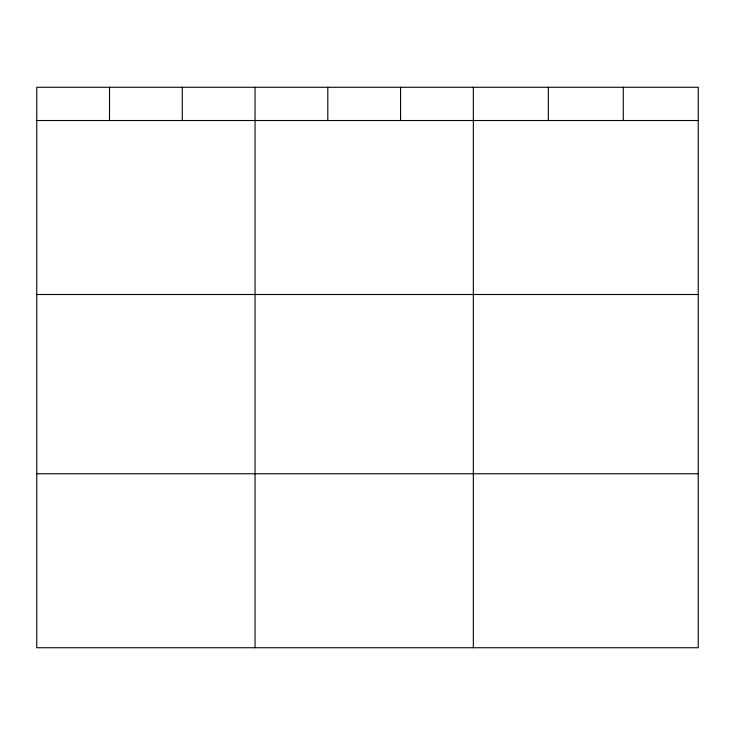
<?xml version="1.0" encoding="UTF-8"?>
<svg xmlns="http://www.w3.org/2000/svg" width="735" height="735" viewBox="0 0 735 735"><rect width="100%" height="100%" fill="white"/><g stroke="black" fill="none" stroke-linecap="round" stroke-linejoin="round"><path stroke-width="1.1" d="M698.25 294.505L698.25 87.263L36.75 87.263L36.75 647.737L698.25 647.737L698.25 294.505L36.75 294.505M36.75 120.522L698.25 120.522M36.75 473.753L698.25 473.753M623.28 87.263L623.28 120.522M548.31 87.263L548.31 120.522M473.34 87.263L473.34 647.737M400.575 87.263L400.575 120.522M327.81 87.263L327.81 120.522M255.045 87.263L255.045 647.737M182.28 87.263L182.28 120.522M109.515 87.263L109.515 120.522"/></g></svg>
